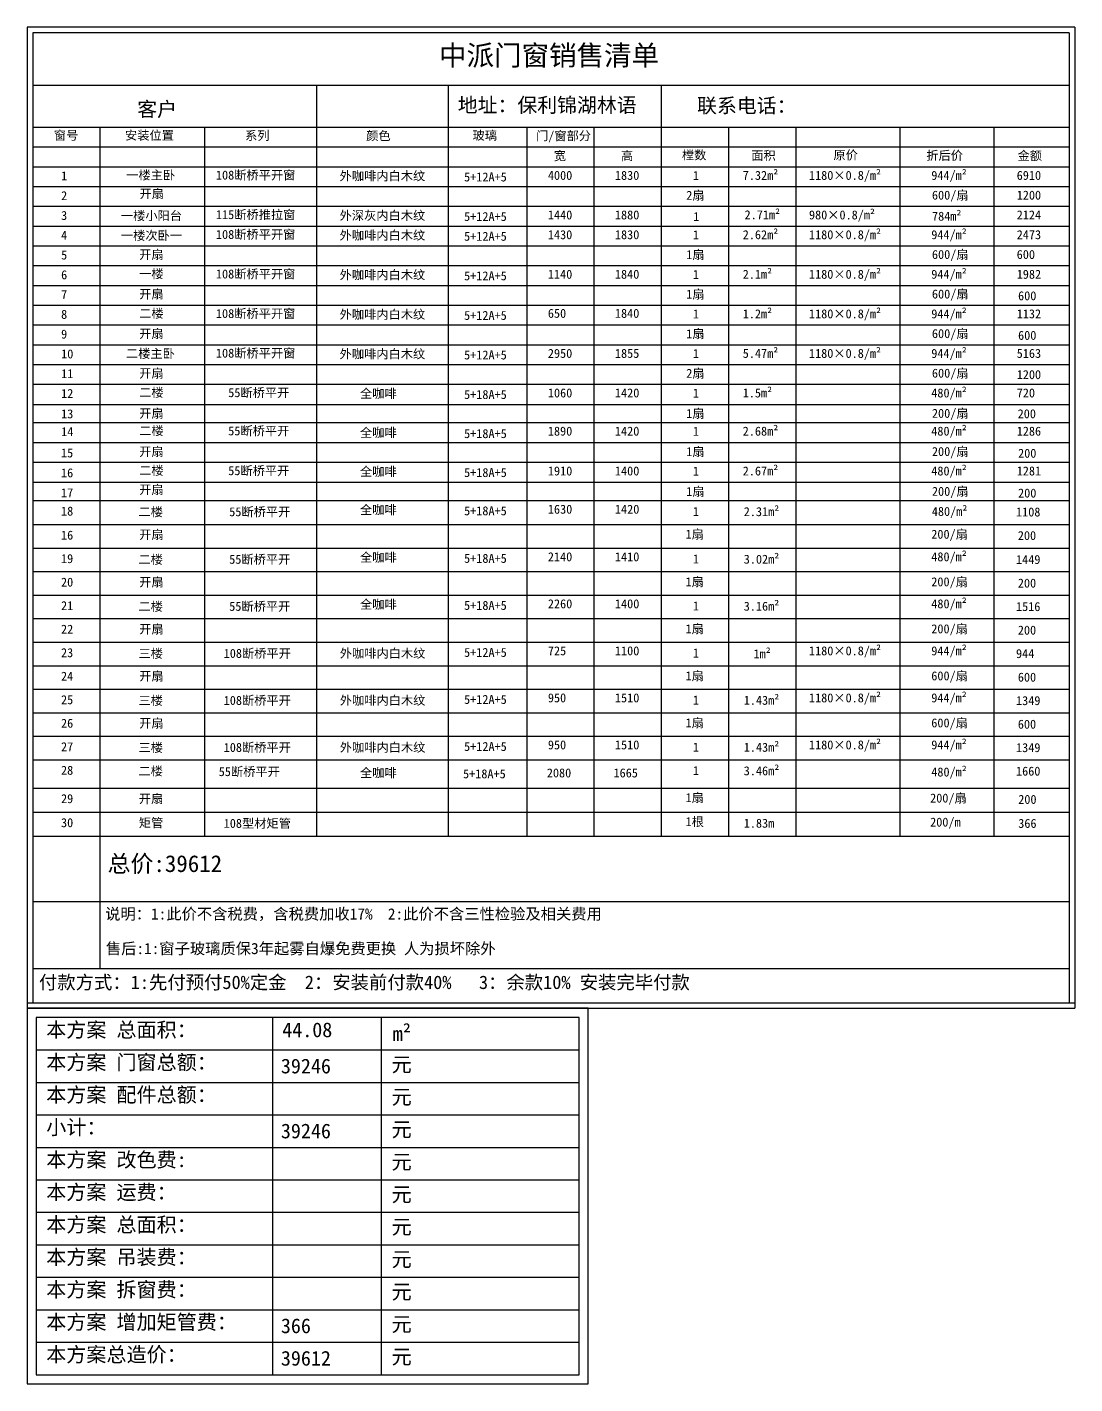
# Model space of a CAD drawing. Header units: inches. Extents: x -138455 to 599497, y -747149 to 13167.
# Drawn here: x 339915 to 349357, y -250451 to -238224 of the extents above; entities that cross this region are included whole.
import ezdxf

# ---------------------------------------------------------------- set-up
doc = ezdxf.new("R2010")
doc.units = ezdxf.units.IN
doc.header["$MEASUREMENT"] = 0
doc.layers.add('0 @ 1', color=7, linetype='Continuous')
doc.styles.add('Annotative', font='arialbd.ttf')

msp = doc.modelspace()

# ---------------------------------------------------------------- linework, layer by layer
for p, q in [((349356.7, -238223.5), (339914.5, -238223.5)), ((339914.5, -238223.5), (339914.5, -247066)), ((349306.2, -238274), (339965, -238274)), ((339965, -238274), (339965, -247015.5)), ((349306.2, -238274), (349306.2, -247015.5)), ((349356.7, -238223.5), (349356.7, -247066)), ((349306.2, -238750.4), (339965, -238750.4)), ((342521.7, -238750.4), (342521.7, -240729.2)), ((343709.7, -238750.4), (343709.7, -241264)), ((345628.8, -238750.4), (345628.8, -242325.1)), ((339965, -239125), (349306.2, -239125)), ((340571.1, -239125), (340571.1, -240729.2)), ((341511.6, -239125), (341511.6, -240729.2)), ((344416.7, -239125), (344416.7, -241264)), ((345022.8, -239125), (345022.8, -242325.1)), ((346234.9, -239125), (346234.9, -242325.1)), ((346841, -239125), (346841, -240729.2)), ((347779.6, -239125), (347779.6, -245514.8)), ((348626.8, -239125), (348626.8, -240729.2)), ((339965, -239303.2), (349306.2, -239303.2)), ((339965, -239481.5), (349306.2, -239481.5)), ((339965, -239659.7), (349306.2, -239659.7)), ((339965, -239838), (349306.2, -239838)), ((339965, -240016.2), (349306.2, -240016.2)), ((339965, -240194.5), (349306.2, -240194.5)), ((339965, -240372.7), (349306.2, -240372.7)), ((339965, -240551), (349306.2, -240551)), ((339965, -240729.2), (349306.2, -240729.2)), ((340571.1, -240729.2), (340571.1, -241442.2)), ((341511.6, -240729.2), (341511.6, -241264)), ((342521.7, -240729.2), (342521.7, -241264)), ((346841, -240729.2), (346841, -242325.1)), ((348626.8, -240729.2), (348626.8, -242325.1)), ((339965, -240907.5), (349306.2, -240907.5)), ((339965, -241085.7), (349306.2, -241085.7)), ((339965, -241264), (349306.2, -241264)), ((341511.6, -241264), (341511.6, -242519)), ((342521.7, -241264), (342521.7, -242325.1)), ((343709.7, -241264), (343709.7, -242325.1)), ((344416.7, -241264), (344416.7, -242325.1)), ((339965, -241442.2), (349306.2, -241442.2)), ((340571.1, -241442.2), (340571.1, -242325.1)), ((339965, -241625.9), (349306.2, -241625.9)), ((339965, -241786.6), (349306.2, -241786.6)), ((339965, -241966.1), (349306.2, -241966.1)), ((339965, -242145.5), (349306.2, -242145.5)), ((339965, -242325.1), (349306.2, -242325.1)), ((340571.1, -242325.1), (340571.1, -246707.8)), ((342521.7, -242325.1), (342521.7, -245514.8)), ((343709.7, -242325.1), (343709.7, -245514.8)), ((344416.7, -242325.1), (344416.7, -245514.8)), ((345022.8, -242325.1), (345022.8, -245514.8)), ((345628.8, -242325.1), (345628.8, -245514.8)), ((346234.9, -242325.1), (346234.9, -245514.8)), ((346841, -242325.1), (346841, -245514.8)), ((348626.8, -242325.1), (348626.8, -245514.8)), ((339965, -242490.2), (349306.2, -242490.2)), ((341511.6, -242519), (341511.6, -245514.8)), ((339965, -242707), (349306.2, -242707)), ((339965, -242918.9), (349306.2, -242918.9)), ((339965, -243130.8), (349306.2, -243130.8)), ((339965, -243342.7), (349306.2, -243342.7)), ((339965, -243554.5), (349306.2, -243554.5)), ((339965, -243766.4), (349306.2, -243766.4)), ((339965, -243978.3), (349306.2, -243978.3)), ((339965, -244190.2), (349306.2, -244190.2)), ((339965, -244402.1), (349306.2, -244402.1)), ((339965, -244614), (349306.2, -244614)), ((339965, -244825.9), (349306.2, -244825.9)), ((339965, -245081.9), (349306.2, -245081.9)), ((339965, -245298.3), (349306.2, -245298.3)), ((339965, -245514.8), (349306.2, -245514.8)), ((339965, -246102.4), (349306.2, -246102.4)), ((339965, -246707.8), (349306.2, -246707.8)), ((339914.5, -247015.5), (349356.7, -247015.5)), ((339914.5, -247066), (349356.7, -247066)), ((344972, -247066), (339914.5, -247066)), ((339914.5, -247066), (339914.5, -250450.7)), ((344972, -250450.7), (344972, -247066)), ((344889, -247148.9), (339997.4, -247148.9)), ((339997.4, -247148.9), (339997.4, -250367.8)), ((342124.7, -247148.9), (342124.7, -250367.8)), ((343105.2, -247148.9), (343105.2, -250367.8)), ((344889, -250367.8), (344889, -247148.9)), ((339997.4, -247441.6), (344889, -247441.6)), ((339997.4, -247734.2), (344889, -247734.2)), ((339997.4, -248026.8), (344889, -248026.8)), ((339997.4, -248319.4), (344889, -248319.4)), ((339997.4, -248612), (344889, -248612)), ((339997.4, -248904.7), (344889, -248904.7)), ((339997.4, -249197.3), (344889, -249197.3)), ((339997.4, -249489.9), (344889, -249489.9)), ((339997.4, -249782.5), (344889, -249782.5)), ((339997.4, -250075.1), (344889, -250075.1)), ((339997.4, -250367.8), (344889, -250367.8)), ((339914.5, -250450.7), (344972, -250450.7))]:
    msp.add_line(p, q)

# ---------------------------------------------------------------- texts
at = {"layer": '0 @ 1', "attachment_point": 1, "style": 'Annotative'}
for s, width, insert, char_height in [('{\\fSimSun|b1|i0|c134|p2;中派门窗销售清单}', 2295.159, (343626.3, -238386.8), 181.818), ('{\\fSimSun|b1|i0|c134|p2;客户}', 485.592, (340907, -238897.4), 131.313), ('{\\fSimSun|b1|i0|c134|p2;地址：保利锦湖林语}', 1909.418, (343795.1, -238860.1), 131.313), ('{\\fSimSun|b1|i0|c134|p2;联系电话：}', 1227.985, (345952.2, -238864.8), 131.313), ('{\\fSimSun|b1|i0|c134|p2;窗号}', 485.592, (340155.6, -239157.9), 80.808), ('{\\fSimSun|b1|i0|c134|p2;安装位置}', 485.592, (340796.6, -239157.3), 80.808), ('{\\fSimSun|b1|i0|c134|p2;系列}', 485.592, (341878.8, -239160.1), 80.808), ('{\\fSimSun|b1|i0|c134|p2;颜色}', 485.592, (342969.9, -239161.4), 80.808), ('{\\fSimSun|b1|i0|c134|p2;玻璃}', 485.592, (343928.7, -239158.1), 80.808), ('{\\fSimSun|b1|i0|c134|p2;门/窗部分}', 603.897, (344500.7, -239162.1), 80.808), ('{\\fSimSun|b1|i0|c134|p2;宽}', 603.897, (344660.8, -239342.7), 80.808), ('{\\fSimSun|b1|i0|c134|p2;高}', 603.897, (345266.8, -239342.7), 80.808), ('{\\fSimSun|b1|i0|c134|p2;樘数}', 603.897, (345815.7, -239335.5), 80.808), ('{\\fSimSun|b1|i0|c134|p2;面积}', 603.897, (346440.4, -239339.4), 80.808), ('{\\fSimSun|b1|i0|c134|p2;原价}', 603.897, (347181.2, -239335.5), 80.808), ('{\\fSimSun|b1|i0|c134|p2;折后价}', 603.897, (348017.6, -239339.4), 80.808), ('{\\fSimSun|b1|i0|c134|p2;金额}', 603.897, (348840.6, -239341.5), 80.808), ('{\\fSimSun|b1|i0|c134|p2;1}', 485.592, (340220.7, -239523.8), 80.808), ('{\\fSimSun|b1|i0|c134|p2;一楼主卧}', 921.091, (340807.6, -239516.1), 80.808), ('{\\fSimSun|b1|i0|c134|p2;108断桥平开窗}', 921.091, (341616, -239516.5), 80.808), ('{\\fSimSun|b1|i0|c134|p2;外咖啡内白木纹}', 840.838, (342730.8, -239523.8), 80.808), ('{\\fSimSun|b1|i0|c134|p2;4000}', 753.781, (344607.5, -239519), 80.808), ('{\\fSimSun|b1|i0|c134|p2;1830}', 753.781, (345211.7, -239519), 80.808), ('{\\fSimSun|b1|i0|c134|p2;1}', 753.781, (345914.1, -239520.3), 80.808), ('{\\fSimSun|b1|i0|c134|p2;7.32m²}', 753.781, (346363.4, -239519), 80.808), ('{\\fSimSun|b1|i0|c134|p2;1180×0.8/m²}', 753.781, (346960.4, -239519), 80.808), ('{\\fSimSun|b1|i0|c134|p2;944/m²}', 753.781, (348062.6, -239519), 80.808), ('{\\fSimSun|b1|i0|c134|p2;6910}', 753.781, (348832.6, -239519), 80.808), ('{\\fSimSun|b1|i0|c134|p2;5+12A+5}', 753.781, (343852.3, -239533.3), 80.808), ('{\\fSimSun|b1|i0|c134|p2;2}', 485.592, (340220.7, -239702.1), 80.808), ('{\\fSimSun|b1|i0|c134|p2;开扇}', 753.781, (340927.5, -239684.1), 80.808), ('{\\fSimSun|b1|i0|c134|p2;2扇}', 753.781, (345854.4, -239698.6), 80.808), ('{\\fSimSun|b1|i0|c134|p2;600/扇}', 753.781, (348068.8, -239697.2), 80.808), ('{\\fSimSun|b1|i0|c134|p2;1200}', 753.781, (348832.6, -239697.2), 80.808), ('{\\fSimSun|b1|i0|c134|p2;3}', 485.592, (340220.7, -239880.3), 80.808), ('{\\fSimSun|b1|i0|c134|p2;一楼小阳台}', 921.091, (340759.4, -239882.4), 80.808), ('{\\fSimSun|b1|i0|c134|p2;115断桥推拉窗}', 921.091, (341616, -239873), 80.808), ('{\\fSimSun|b1|i0|c134|p2;外深灰内白木纹}', 840.838, (342730.8, -239880.3), 80.808), ('{\\fSimSun|b1|i0|c134|p2;5+12A+5}', 753.781, (343852.3, -239889.8), 80.808), ('{\\fSimSun|b1|i0|c134|p2;1440}', 753.781, (344607.5, -239875.5), 80.808), ('{\\fSimSun|b1|i0|c134|p2;1880}', 753.781, (345211.7, -239875.5), 80.808), ('{\\fSimSun|b1|i0|c134|p2;1}', 753.781, (345917.3, -239890.6), 80.808), ('{\\fSimSun|b1|i0|c134|p2;2.71m²}', 753.781, (346380.2, -239874), 80.808), ('{\\fSimSun|b1|i0|c134|p2;980×0.8/m²}', 753.781, (346960.4, -239875.5), 80.808), ('{\\fSimSun|b1|i0|c134|p2;784m²}', 753.781, (348069.5, -239886.9), 80.808), ('{\\fSimSun|b1|i0|c134|p2;2124}', 753.781, (348832.6, -239875.5), 80.808), ('{\\fSimSun|b1|i0|c134|p2;4}', 485.592, (340220.7, -240058.6), 80.808), ('{\\fSimSun|b1|i0|c134|p2;一楼次卧一}', 921.091, (340759.4, -240060.6), 80.808), ('{\\fSimSun|b1|i0|c134|p2;108断桥平开窗}', 921.091, (341616, -240051.2), 80.808), ('{\\fSimSun|b1|i0|c134|p2;外咖啡内白木纹}', 840.838, (342730.8, -240058.6), 80.808), ('{\\fSimSun|b1|i0|c134|p2;5+12A+5}', 753.781, (343852.3, -240068), 80.808), ('{\\fSimSun|b1|i0|c134|p2;1430}', 753.781, (344607.5, -240053.7), 80.808), ('{\\fSimSun|b1|i0|c134|p2;1830}', 753.781, (345211.7, -240053.7), 80.808), ('{\\fSimSun|b1|i0|c134|p2;1}', 753.781, (345914.1, -240055.1), 80.808), ('{\\fSimSun|b1|i0|c134|p2;2.62m²}', 753.781, (346363.4, -240053.8), 80.808), ('{\\fSimSun|b1|i0|c134|p2;1180×0.8/m²}', 753.781, (346960.4, -240053.7), 80.808), ('{\\fSimSun|b1|i0|c134|p2;944/m²}', 753.781, (348062.6, -240053.7), 80.808), ('{\\fSimSun|b1|i0|c134|p2;2473}', 753.781, (348832.6, -240053.7), 80.808), ('{\\fSimSun|b1|i0|c134|p2;5}', 485.592, (340220.7, -240236.8), 80.808), ('{\\fSimSun|b1|i0|c134|p2;开扇}', 753.781, (340924.6, -240232.1), 80.808), ('{\\fSimSun|b1|i0|c134|p2;1扇}', 753.781, (345854.4, -240233.3), 80.808), ('{\\fSimSun|b1|i0|c134|p2;600/扇}', 753.781, (348068.8, -240232), 80.808), ('{\\fSimSun|b1|i0|c134|p2;600}', 753.781, (348832.6, -240232), 80.808), ('{\\fSimSun|b1|i0|c134|p2;6}', 485.592, (340220.7, -240415.1), 80.808), ('{\\fSimSun|b1|i0|c134|p2;一楼}', 921.091, (340924.1, -240405.6), 80.808), ('{\\fSimSun|b1|i0|c134|p2;108断桥平开窗}', 921.091, (341616, -240407.8), 80.808), ('{\\fSimSun|b1|i0|c134|p2;外咖啡内白木纹}', 840.838, (342730.8, -240415.1), 80.808), ('{\\fSimSun|b1|i0|c134|p2;5+12A+5}', 753.781, (343852.3, -240424.5), 80.808), ('{\\fSimSun|b1|i0|c134|p2;1140}', 753.781, (344607.5, -240410.3), 80.808), ('{\\fSimSun|b1|i0|c134|p2;1840}', 753.781, (345211.7, -240410.3), 80.808), ('{\\fSimSun|b1|i0|c134|p2;1}', 753.781, (345914.1, -240411.6), 80.808), ('{\\fSimSun|b1|i0|c134|p2;2.1m²}', 753.781, (346363.4, -240410.3), 80.808), ('{\\fSimSun|b1|i0|c134|p2;1180×0.8/m²}', 753.781, (346960.4, -240410.3), 80.808), ('{\\fSimSun|b1|i0|c134|p2;944/m²}', 753.781, (348062.6, -240410.3), 80.808), ('{\\fSimSun|b1|i0|c134|p2;1982}', 753.781, (348832.6, -240410.3), 80.808), ('{\\fSimSun|b1|i0|c134|p2;7}', 485.592, (340220.7, -240593.3), 80.808), ('{\\fSimSun|b1|i0|c134|p2;开扇}', 753.781, (340924.6, -240588.7), 80.808), ('{\\fSimSun|b1|i0|c134|p2;1扇}', 753.781, (345854.4, -240589.8), 80.808), ('{\\fSimSun|b1|i0|c134|p2;600/扇}', 753.781, (348068.8, -240588.5), 80.808), ('{\\fSimSun|b1|i0|c134|p2;600}', 753.781, (348844.9, -240604.1), 80.808), ('{\\fSimSun|b1|i0|c134|p2;二楼}', 921.091, (340924.1, -240762.1), 80.808), ('{\\fSimSun|b1|i0|c134|p2;108断桥平开窗}', 921.091, (341616, -240764.3), 80.808), ('{\\fSimSun|b1|i0|c134|p2;1.2m²}', 753.781, (346363.4, -240766.8), 80.808), ('{\\fSimSun|b1|i0|c134|p2;1180×0.8/m²}', 753.781, (346960.4, -240766.8), 80.808), ('{\\fSimSun|b1|i0|c134|p2;944/m²}', 753.781, (348062.6, -240766.8), 80.808), ('{\\fSimSun|b1|i0|c134|p2;8}', 485.592, (340220.7, -240771.6), 80.808), ('{\\fSimSun|b1|i0|c134|p2;外咖啡内白木纹}', 840.838, (342730.8, -240771.6), 80.808), ('{\\fSimSun|b1|i0|c134|p2;5+12A+5}', 753.781, (343852.3, -240781), 80.808), ('{\\fSimSun|b1|i0|c134|p2;650}', 753.781, (344607.5, -240762.5), 80.808), ('{\\fSimSun|b1|i0|c134|p2;1840}', 753.781, (345211.7, -240762.5), 80.808), ('{\\fSimSun|b1|i0|c134|p2;1}', 753.781, (345914.1, -240768.1), 80.808), ('{\\fSimSun|b1|i0|c134|p2;1132}', 753.781, (348832.6, -240766.8), 80.808), ('{\\fSimSun|b1|i0|c134|p2;9}', 485.592, (340220.7, -240949.8), 80.808), ('{\\fSimSun|b1|i0|c134|p2;开扇}', 753.781, (340924.6, -240945.2), 80.808), ('{\\fSimSun|b1|i0|c134|p2;1扇}', 753.781, (345854.4, -240946.3), 80.808), ('{\\fSimSun|b1|i0|c134|p2;600/扇}', 753.781, (348068.8, -240945), 80.808), ('{\\fSimSun|b1|i0|c134|p2;600}', 753.781, (348844.9, -240960.6), 80.808), ('{\\fSimSun|b1|i0|c134|p2;二楼主卧}', 921.091, (340804.9, -241124.5), 80.808), ('{\\fSimSun|b1|i0|c134|p2;108断桥平开窗}', 921.091, (341616, -241120.8), 80.808), ('{\\fSimSun|b1|i0|c134|p2;外咖啡内白木纹}', 840.838, (342730.8, -241128.1), 80.808), ('{\\fSimSun|b1|i0|c134|p2;5.47m²}', 753.781, (346363.4, -241123.3), 80.808), ('{\\fSimSun|b1|i0|c134|p2;1180×0.8/m²}', 753.781, (346960.4, -241123.3), 80.808), ('{\\fSimSun|b1|i0|c134|p2;944/m²}', 753.781, (348062.6, -241123.3), 80.808), ('{\\fSimSun|b1|i0|c134|p2;10}', 485.592, (340220.7, -241128.1), 80.808), ('{\\fSimSun|b1|i0|c134|p2;5+12A+5}', 753.781, (343852.3, -241137.5), 80.808), ('{\\fSimSun|b1|i0|c134|p2;2950}', 753.781, (344607.5, -241123.3), 80.808), ('{\\fSimSun|b1|i0|c134|p2;1855}', 753.781, (345211.7, -241123.3), 80.808), ('{\\fSimSun|b1|i0|c134|p2;1}', 753.781, (345914.1, -241124.6), 80.808), ('{\\fSimSun|b1|i0|c134|p2;5163}', 753.781, (348832.6, -241123.3), 80.808), ('{\\fSimSun|b1|i0|c134|p2;11}', 485.592, (340220.7, -241306.3), 80.808), ('{\\fSimSun|b1|i0|c134|p2;开扇}', 753.781, (340924.6, -241301.7), 80.808), ('{\\fSimSun|b1|i0|c134|p2;2扇}', 753.781, (345854.4, -241302.8), 80.808), ('{\\fSimSun|b1|i0|c134|p2;600/扇}', 753.781, (348068.8, -241301.5), 80.808), ('{\\fSimSun|b1|i0|c134|p2;1200}', 753.781, (348832.6, -241314.6), 80.808), ('{\\fSimSun|b1|i0|c134|p2;12}', 485.592, (340220.7, -241484.6), 80.808), ('{\\fSimSun|b1|i0|c134|p2;二楼}', 921.091, (340924.1, -241475.1), 80.808), ('{\\fSimSun|b1|i0|c134|p2;55断桥平开}', 921.091, (341726.8, -241477.3), 80.808), ('{\\fSimSun|b1|i0|c134|p2;全咖啡}', 840.838, (342914.2, -241484.6), 80.808), ('{\\fSimSun|b1|i0|c134|p2;1060}', 753.781, (344607.5, -241479.8), 80.808), ('{\\fSimSun|b1|i0|c134|p2;1420}', 753.781, (345211.7, -241479.8), 80.808), ('{\\fSimSun|b1|i0|c134|p2;1}', 753.781, (345914.1, -241481.1), 80.808), ('{\\fSimSun|b1|i0|c134|p2;1.5m²}', 753.781, (346363.4, -241479.8), 80.808), ('{\\fSimSun|b1|i0|c134|p2;480/m²}', 753.781, (348062.6, -241479.8), 80.808), ('{\\fSimSun|b1|i0|c134|p2;720}', 753.781, (348832.6, -241479.8), 80.808), ('{\\fSimSun|b1|i0|c134|p2;5+18A+5}', 753.781, (343852.3, -241494), 80.808), ('{\\fSimSun|b1|i0|c134|p2;13}', 485.592, (340220.7, -241668.2), 80.808), ('{\\fSimSun|b1|i0|c134|p2;开扇}', 753.781, (340924.6, -241663.5), 80.808), ('{\\fSimSun|b1|i0|c134|p2;1扇}', 753.781, (345854.4, -241664.7), 80.808), ('{\\fSimSun|b1|i0|c134|p2;200/扇}', 753.781, (348068.8, -241663.4), 80.808), ('{\\fSimSun|b1|i0|c134|p2;200}', 753.781, (348841.1, -241667.6), 80.808), ('{\\fSimSun|b1|i0|c134|p2;14}', 485.592, (340220.7, -241829), 80.808), ('{\\fSimSun|b1|i0|c134|p2;二楼}', 921.091, (340924.1, -241819.5), 80.808), ('{\\fSimSun|b1|i0|c134|p2;55断桥平开}', 921.091, (341726.8, -241821.6), 80.808), ('{\\fSimSun|b1|i0|c134|p2;全咖啡}', 840.838, (342914.2, -241836.9), 80.808), ('{\\fSimSun|b1|i0|c134|p2;5+18A+5}', 753.781, (343852.3, -241846.3), 80.808), ('{\\fSimSun|b1|i0|c134|p2;1890}', 753.781, (344607.5, -241824.1), 80.808), ('{\\fSimSun|b1|i0|c134|p2;1420}', 753.781, (345211.7, -241824.1), 80.808), ('{\\fSimSun|b1|i0|c134|p2;1}', 753.781, (345914.1, -241825.4), 80.808), ('{\\fSimSun|b1|i0|c134|p2;2.68m²}', 753.781, (346363.4, -241824.1), 80.808), ('{\\fSimSun|b1|i0|c134|p2;480/m²}', 753.781, (348062.6, -241824.1), 80.808), ('{\\fSimSun|b1|i0|c134|p2;1286}', 753.781, (348832.6, -241824.1), 80.808), ('{\\fSimSun|b1|i0|c134|p2;15}', 485.592, (340219.9, -242020.4), 80.808), ('{\\fSimSun|b1|i0|c134|p2;开扇}', 753.781, (340924.6, -242007.9), 80.808), ('{\\fSimSun|b1|i0|c134|p2;1扇}', 753.781, (345854.4, -242009.1), 80.808), ('{\\fSimSun|b1|i0|c134|p2;200/扇}', 753.781, (348068.8, -242007.8), 80.808), ('{\\fSimSun|b1|i0|c134|p2;200}', 753.781, (348844.9, -242023.4), 80.808), ('{\\fSimSun|b1|i0|c134|p2;16}', 485.592, (340219.9, -242199.9), 80.808), ('{\\fSimSun|b1|i0|c134|p2;二楼}', 921.091, (340924.1, -242178.4), 80.808), ('{\\fSimSun|b1|i0|c134|p2;55断桥平开}', 921.091, (341726.8, -242180.5), 80.808), ('{\\fSimSun|b1|i0|c134|p2;全咖啡}', 840.838, (342914.2, -242187.9), 80.808), ('{\\fSimSun|b1|i0|c134|p2;5+18A+5}', 753.781, (343852.3, -242197.3), 80.808), ('{\\fSimSun|b1|i0|c134|p2;1910}', 753.781, (344607.5, -242183), 80.808), ('{\\fSimSun|b1|i0|c134|p2;1400}', 753.781, (345211.7, -242183), 80.808), ('{\\fSimSun|b1|i0|c134|p2;1}', 753.781, (345914.1, -242184.3), 80.808), ('{\\fSimSun|b1|i0|c134|p2;2.67m²}', 753.781, (346363.4, -242183), 80.808), ('{\\fSimSun|b1|i0|c134|p2;480/m²}', 753.781, (348062.6, -242183), 80.808), ('{\\fSimSun|b1|i0|c134|p2;1281}', 753.781, (348832.6, -242183), 80.808), ('{\\fSimSun|b1|i0|c134|p2;开扇}', 753.781, (340924.6, -242351), 80.808), ('{\\fSimSun|b1|i0|c134|p2;17}', 485.592, (340219.9, -242379.4), 80.808), ('{\\fSimSun|b1|i0|c134|p2;1扇}', 753.781, (345854.4, -242368), 80.808), ('{\\fSimSun|b1|i0|c134|p2;200/扇}', 753.781, (348068.8, -242366.6), 80.808), ('{\\fSimSun|b1|i0|c134|p2;200}', 753.781, (348844.9, -242382.3), 80.808), ('{\\fSimSun|b1|i0|c134|p2;18}', 485.592, (340219.9, -242544.6), 80.808), ('{\\fSimSun|b1|i0|c134|p2;二楼}', 921.091, (340917.8, -242551.5), 80.808), ('{\\fSimSun|b1|i0|c134|p2;55断桥平开}', 921.091, (341735.8, -242550.6), 80.808), ('{\\fSimSun|b1|i0|c134|p2;全咖啡}', 840.838, (342914.2, -242532.6), 80.808), ('{\\fSimSun|b1|i0|c134|p2;5+18A+5}', 753.781, (343852.3, -242542), 80.808), ('{\\fSimSun|b1|i0|c134|p2;1630}', 753.781, (344607.5, -242527.8), 80.808), ('{\\fSimSun|b1|i0|c134|p2;1420}', 753.781, (345211.7, -242527.8), 80.808), ('{\\fSimSun|b1|i0|c134|p2;1}', 753.781, (345914.1, -242547.6), 80.808), ('{\\fSimSun|b1|i0|c134|p2;2.31m²}', 753.781, (346372.5, -242549.5), 80.808), ('{\\fSimSun|b1|i0|c134|p2;480/m²}', 753.781, (348067.6, -242547.8), 80.808), ('{\\fSimSun|b1|i0|c134|p2;1108}', 753.781, (348826.4, -242552.6), 80.808), ('{\\fSimSun|b1|i0|c134|p2;16}', 485.592, (340219.9, -242761.3), 80.808), ('{\\fSimSun|b1|i0|c134|p2;开扇}', 753.781, (340924.6, -242755.6), 80.808), ('{\\fSimSun|b1|i0|c134|p2;1扇}', 753.781, (345848.2, -242752.9), 80.808), ('{\\fSimSun|b1|i0|c134|p2;200/扇}', 753.781, (348062.8, -242753.3), 80.808), ('{\\fSimSun|b1|i0|c134|p2;200}', 753.781, (348842.9, -242765), 80.808), ('{\\fSimSun|b1|i0|c134|p2;全咖啡}', 840.838, (342914.2, -242961.2), 80.808), ('{\\fSimSun|b1|i0|c134|p2;480/m²}', 753.781, (348062.6, -242956.4), 80.808), ('{\\fSimSun|b1|i0|c134|p2;19}', 485.592, (340219.9, -242973.2), 80.808), ('{\\fSimSun|b1|i0|c134|p2;二楼}', 921.091, (340917.8, -242980.1), 80.808), ('{\\fSimSun|b1|i0|c134|p2;55断桥平开}', 921.091, (341735.8, -242979.3), 80.808), ('{\\fSimSun|b1|i0|c134|p2;5+18A+5}', 753.781, (343852.3, -242970.7), 80.808), ('{\\fSimSun|b1|i0|c134|p2;2140}', 753.781, (344607.5, -242956.4), 80.808), ('{\\fSimSun|b1|i0|c134|p2;1410}', 753.781, (345211.7, -242956.4), 80.808), ('{\\fSimSun|b1|i0|c134|p2;1}', 753.781, (345914.1, -242976.3), 80.808), ('{\\fSimSun|b1|i0|c134|p2;3.02m²}', 753.781, (346372.5, -242978.1), 80.808), ('{\\fSimSun|b1|i0|c134|p2;1449}', 753.781, (348826.4, -242981.2), 80.808), ('{\\fSimSun|b1|i0|c134|p2;20}', 485.592, (340219.9, -243185.1), 80.808), ('{\\fSimSun|b1|i0|c134|p2;开扇}', 753.781, (340924.6, -243184.3), 80.808), ('{\\fSimSun|b1|i0|c134|p2;1扇}', 753.781, (345848.2, -243181.5), 80.808), ('{\\fSimSun|b1|i0|c134|p2;200/扇}', 753.781, (348062.8, -243182), 80.808), ('{\\fSimSun|b1|i0|c134|p2;200}', 753.781, (348842.9, -243193.6), 80.808), ('{\\fSimSun|b1|i0|c134|p2;21}', 485.592, (340219.9, -243397), 80.808), ('{\\fSimSun|b1|i0|c134|p2;二楼}', 921.091, (340917.8, -243403.9), 80.808), ('{\\fSimSun|b1|i0|c134|p2;55断桥平开}', 921.091, (341735.8, -243403.1), 80.808), ('{\\fSimSun|b1|i0|c134|p2;全咖啡}', 840.838, (342914.2, -243385), 80.808), ('{\\fSimSun|b1|i0|c134|p2;5+18A+5}', 753.781, (343852.3, -243394.5), 80.808), ('{\\fSimSun|b1|i0|c134|p2;2260}', 753.781, (344607.5, -243380.2), 80.808), ('{\\fSimSun|b1|i0|c134|p2;1400}', 753.781, (345211.7, -243380.2), 80.808), ('{\\fSimSun|b1|i0|c134|p2;1}', 753.781, (345914.1, -243400.1), 80.808), ('{\\fSimSun|b1|i0|c134|p2;3.16m²}', 753.781, (346372.5, -243401.9), 80.808), ('{\\fSimSun|b1|i0|c134|p2;480/m²}', 753.781, (348062.6, -243380.2), 80.808), ('{\\fSimSun|b1|i0|c134|p2;1516}', 753.781, (348826.4, -243405), 80.808), ('{\\fSimSun|b1|i0|c134|p2;22}', 485.592, (340219.9, -243608.9), 80.808), ('{\\fSimSun|b1|i0|c134|p2;开扇}', 753.781, (340924.6, -243608), 80.808), ('{\\fSimSun|b1|i0|c134|p2;1扇}', 753.781, (345848.2, -243605.3), 80.808), ('{\\fSimSun|b1|i0|c134|p2;200/扇}', 753.781, (348062.8, -243605.7), 80.808), ('{\\fSimSun|b1|i0|c134|p2;200}', 753.781, (348842.9, -243617.4), 80.808), ('{\\fSimSun|b1|i0|c134|p2;725}', 753.781, (344607.5, -243804), 80.808), ('{\\fSimSun|b1|i0|c134|p2;1100}', 753.781, (345211.7, -243804), 80.808), ('{\\fSimSun|b1|i0|c134|p2;1180×0.8/m²}', 753.781, (346960.4, -243804), 80.808), ('{\\fSimSun|b1|i0|c134|p2;944/m²}', 753.781, (348062.6, -243804), 80.808), ('{\\fSimSun|b1|i0|c134|p2;23}', 485.592, (340219.9, -243820.8), 80.808), ('{\\fSimSun|b1|i0|c134|p2;三楼}', 921.091, (340917.8, -243827.7), 80.808), ('{\\fSimSun|b1|i0|c134|p2;108断桥平开}', 921.091, (341685.8, -243826.8), 80.808), ('{\\fSimSun|b1|i0|c134|p2;外咖啡内白木纹}', 840.838, (342732.3, -243826.1), 80.808), ('{\\fSimSun|b1|i0|c134|p2;5+12A+5}', 753.781, (343852.3, -243818.2), 80.808), ('{\\fSimSun|b1|i0|c134|p2;1}', 753.781, (345914.1, -243823.8), 80.808), ('{\\fSimSun|b1|i0|c134|p2;1m²}', 753.781, (346460.4, -243830.7), 80.808), ('{\\fSimSun|b1|i0|c134|p2;944}', 753.781, (348826.4, -243828.8), 80.808), ('{\\fSimSun|b1|i0|c134|p2;24}', 485.592, (340219.9, -244032.7), 80.808), ('{\\fSimSun|b1|i0|c134|p2;开扇}', 753.781, (340924.6, -244031.8), 80.808), ('{\\fSimSun|b1|i0|c134|p2;1扇}', 753.781, (345848.2, -244029.1), 80.808), ('{\\fSimSun|b1|i0|c134|p2;600/扇}', 753.781, (348062.8, -244029.5), 80.808), ('{\\fSimSun|b1|i0|c134|p2;600}', 753.781, (348842.9, -244041.2), 80.808), ('{\\fSimSun|b1|i0|c134|p2;25}', 485.592, (340219.9, -244244.6), 80.808), ('{\\fSimSun|b1|i0|c134|p2;三楼}', 921.091, (340917.8, -244251.5), 80.808), ('{\\fSimSun|b1|i0|c134|p2;108断桥平开}', 921.091, (341685.8, -244250.6), 80.808), ('{\\fSimSun|b1|i0|c134|p2;外咖啡内白木纹}', 840.838, (342732.3, -244249.9), 80.808), ('{\\fSimSun|b1|i0|c134|p2;5+12A+5}', 753.781, (343852.3, -244242), 80.808), ('{\\fSimSun|b1|i0|c134|p2;950}', 753.781, (344607.5, -244227.8), 80.808), ('{\\fSimSun|b1|i0|c134|p2;1510}', 753.781, (345211.7, -244227.8), 80.808), ('{\\fSimSun|b1|i0|c134|p2;1}', 753.781, (345914.1, -244247.6), 80.808), ('{\\fSimSun|b1|i0|c134|p2;1.43m²}', 753.781, (346372.5, -244249.5), 80.808), ('{\\fSimSun|b1|i0|c134|p2;1180×0.8/m²}', 753.781, (346960.4, -244227.8), 80.808), ('{\\fSimSun|b1|i0|c134|p2;944/m²}', 753.781, (348062.6, -244227.8), 80.808), ('{\\fSimSun|b1|i0|c134|p2;1349}', 753.781, (348826.4, -244252.6), 80.808), ('{\\fSimSun|b1|i0|c134|p2;26}', 485.592, (340219.9, -244456.5), 80.808), ('{\\fSimSun|b1|i0|c134|p2;开扇}', 753.781, (340924.6, -244455.6), 80.808), ('{\\fSimSun|b1|i0|c134|p2;1扇}', 753.781, (345848.2, -244452.9), 80.808), ('{\\fSimSun|b1|i0|c134|p2;600/扇}', 753.781, (348062.8, -244453.3), 80.808), ('{\\fSimSun|b1|i0|c134|p2;600}', 753.781, (348842.9, -244465), 80.808), ('{\\fSimSun|b1|i0|c134|p2;三楼}', 921.091, (340917.8, -244675.3), 80.808), ('{\\fSimSun|b1|i0|c134|p2;108断桥平开}', 921.091, (341685.8, -244674.4), 80.808), ('{\\fSimSun|b1|i0|c134|p2;外咖啡内白木纹}', 840.838, (342732.3, -244673.7), 80.808), ('{\\fSimSun|b1|i0|c134|p2;950}', 753.781, (344607.5, -244651.5), 80.808), ('{\\fSimSun|b1|i0|c134|p2;1510}', 753.781, (345211.7, -244651.5), 80.808), ('{\\fSimSun|b1|i0|c134|p2;1.43m²}', 753.781, (346372.5, -244673.2), 80.808), ('{\\fSimSun|b1|i0|c134|p2;1180×0.8/m²}', 753.781, (346960.4, -244651.5), 80.808), ('{\\fSimSun|b1|i0|c134|p2;944/m²}', 753.781, (348062.6, -244651.5), 80.808), ('{\\fSimSun|b1|i0|c134|p2;27}', 485.592, (340219.9, -244668.4), 80.808), ('{\\fSimSun|b1|i0|c134|p2;5+12A+5}', 753.781, (343852.3, -244665.8), 80.808), ('{\\fSimSun|b1|i0|c134|p2;1}', 753.781, (345914.1, -244671.4), 80.808), ('{\\fSimSun|b1|i0|c134|p2;1349}', 753.781, (348826.4, -244676.3), 80.808), ('{\\fSimSun|b1|i0|c134|p2;28}', 485.592, (340219.9, -244880.3), 80.808), ('{\\fSimSun|b1|i0|c134|p2;二楼}', 921.091, (340917.8, -244887.2), 80.808), ('{\\fSimSun|b1|i0|c134|p2;55断桥平开}', 921.091, (341641.1, -244892.6), 80.808), ('{\\fSimSun|b1|i0|c134|p2;全咖啡}', 840.838, (342914.2, -244902.7), 80.808), ('{\\fSimSun|b1|i0|c134|p2;2080}', 753.781, (344598.1, -244904.2), 80.808), ('{\\fSimSun|b1|i0|c134|p2;1665}', 753.781, (345199.1, -244904.2), 80.808), ('{\\fSimSun|b1|i0|c134|p2;1}', 753.781, (345914.1, -244883.3), 80.808), ('{\\fSimSun|b1|i0|c134|p2;3.46m²}', 753.781, (346372.5, -244885.1), 80.808), ('{\\fSimSun|b1|i0|c134|p2;480/m²}', 753.781, (348062.6, -244895.8), 80.808), ('{\\fSimSun|b1|i0|c134|p2;1660}', 753.781, (348826.4, -244888.2), 80.808), ('{\\fSimSun|b1|i0|c134|p2;5+18A+5}', 753.781, (343842.9, -244912.2), 80.808), ('{\\fSimSun|b1|i0|c134|p2;29}', 485.592, (340219.9, -245136.2), 80.808), ('{\\fSimSun|b1|i0|c134|p2;开扇}', 753.781, (340921.1, -245136.7), 80.808), ('{\\fSimSun|b1|i0|c134|p2;1扇}', 753.781, (345848.2, -245127.1), 80.808), ('{\\fSimSun|b1|i0|c134|p2;200/扇}', 753.781, (348052.3, -245131), 80.808), ('{\\fSimSun|b1|i0|c134|p2;200}', 753.781, (348846.4, -245142.7), 80.808), ('{\\fSimSun|b1|i0|c134|p2;30}', 485.592, (340219.9, -245352.7), 80.808), ('{\\fSimSun|b1|i0|c134|p2;矩管}', 753.781, (340921.1, -245353.2), 80.808), ('{\\fSimSun|b1|i0|c134|p2;108型材矩管}', 921.091, (341685.8, -245358.7), 80.808), ('{\\fSimSun|b1|i0|c134|p2;1根}', 753.781, (345848.2, -245343.6), 80.808), ('{\\fSimSun|b1|i0|c134|p2;1.83m}', 753.781, (346372.5, -245357.6), 80.808), ('{\\fSimSun|b1|i0|c134|p2;200/m}', 753.781, (348052.3, -245347.5), 80.808), ('{\\fSimSun|b1|i0|c134|p2;366}', 753.781, (348846.4, -245359.1), 80.808), ('{\\fSimSun|b1|i0|c134|p2;总价:39612}', 3920.385, (340639.8, -245686.4), 151.515), ('{\\fSimSun|b1|i0|c134|p2;说明：1:此价不含税费，含税费加收17%  2:此价不含三性检验及相关费用}', 4908.256, (340617.7, -246164.8), 101.01), ('{\\fSimSun|b1|i0|c134|p2;售后:1:窗子玻璃质保3年起雾自爆免费更换 人为损坏除外  }', 6510.182, (340624, -246476.6), 101.01), ('{\\fSimSun|b1|i0|c134|p2;付款方式：1:先付预付50%定金  2：安装前付款40%   3：余款10% 安装完毕付款}', 6510.182, (340021.1, -246771.1), 121.212), ('{\\fSimSun|b1|i0|c134|p2;本方案 总面积：}', 1627.956, (340086.3, -247193.5), 132.654), ('{\\fSimSun|b1|i0|c134|p2;44.08}', 859.181, (342213.5, -247193.5), 132.654), ('{\\fSimSun|b1|i0|c134|p2;m²}', 515.382, (343209.1, -247228.6), 132.654), ('{\\fSimSun|b1|i0|c134|p2;本方案 门窗总额：}', 1587.8, (340086.3, -247486.1), 132.654), ('{\\fSimSun|b1|i0|c134|p2;39246}', 859.181, (342201.2, -247520), 132.654), ('{\\fSimSun|b1|i0|c134|p2;元}', 515.382, (343199.5, -247505.8), 132.654), ('{\\fSimSun|b1|i0|c134|p2;本方案 配件总额：}', 1694.881, (340086.3, -247778.7), 132.654), ('{\\fSimSun|b1|i0|c134|p2;元}', 515.382, (343199.5, -247798.5), 132.654), ('{\\fSimSun|b1|i0|c134|p2;小计：}', 859.181, (340086.3, -248071.3), 132.654), ('{\\fSimSun|b1|i0|c134|p2;元}', 515.382, (343199.5, -248091.1), 132.654), ('{\\fSimSun|b1|i0|c134|p2;39246}', 859.181, (342201.2, -248105.2), 132.654), ('{\\fSimSun|b1|i0|c134|p2;本方案 改色费:}', 1668.039, (340086.3, -248363.9), 132.654), ('{\\fSimSun|b1|i0|c134|p2;元}', 515.382, (343199.5, -248383.7), 132.654), ('{\\fSimSun|b1|i0|c134|p2;本方案 运费：}', 1828.662, (340086.3, -248656.6), 132.654), ('{\\fSimSun|b1|i0|c134|p2;元}', 515.382, (343199.5, -248676.3), 132.654), ('{\\fSimSun|b1|i0|c134|p2;本方案 总面积：}', 1473.954, (340086.3, -248949.2), 132.654), ('{\\fSimSun|b1|i0|c134|p2;元}', 515.382, (343199.5, -248968.9), 132.654), ('{\\fSimSun|b1|i0|c134|p2;本方案 吊装费：}', 1527.495, (340086.3, -249241.8), 132.654), ('{\\fSimSun|b1|i0|c134|p2;元}', 515.382, (343199.5, -249261.6), 132.654), ('{\\fSimSun|b1|i0|c134|p2;本方案 拆窗费：}', 1601.113, (340086.3, -249534.4), 132.654), ('{\\fSimSun|b1|i0|c134|p2;元}', 515.382, (343199.5, -249554.2), 132.654), ('{\\fSimSun|b1|i0|c134|p2;本方案 增加矩管费：}', 1688.117, (340086.3, -249827), 132.654), ('{\\fSimSun|b1|i0|c134|p2;366}', 859.181, (342201.2, -249860.9), 132.654), ('{\\fSimSun|b1|i0|c134|p2;元}', 515.382, (343199.5, -249846.8), 132.654), ('{\\fSimSun|b1|i0|c134|p2;本方案总造价：}', 1581.035, (340086.3, -250119.7), 132.654), ('{\\fSimSun|b1|i0|c134|p2;39612}', 859.181, (342201.2, -250153.5), 132.654), ('{\\fSimSun|b1|i0|c134|p2;元}', 515.382, (343199.5, -250139.4), 132.654)]:
    msp.add_mtext_dynamic_manual_height_columns(s, width=width, gutter_width=903.5, heights=[0], dxfattribs=dict(at, insert=insert, char_height=char_height))

doc.saveas('drawing.dxf')
